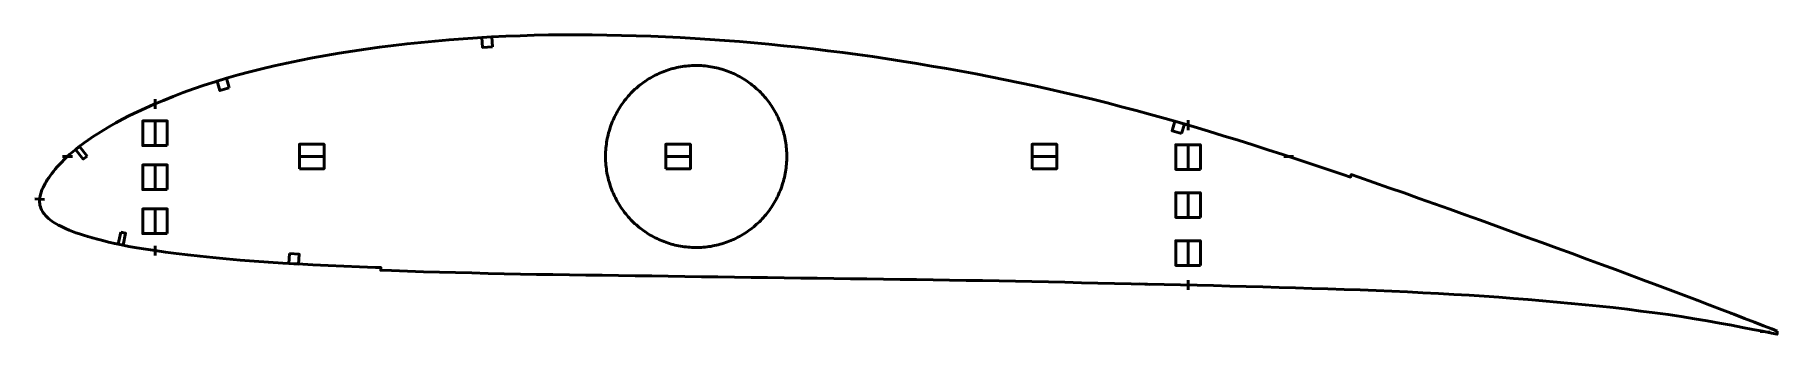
# Model space of a CAD drawing. Header units: metres. Extents: x -3 to 706, y 28 to 150.
import ezdxf

# ---------------------------------------------------------------- set-up
doc = ezdxf.new("R2010")
doc.units = ezdxf.units.M
doc.layers.add('Layer', color=1, linetype='Continuous', lineweight=50)

msp = doc.modelspace()

# ---------------------------------------------------------------- linework, layer by layer
at = {"layer": 'Layer'}
for p, q in [((266.25, 137.06), (266.25, 137.56)), ((46.25, 119.41), (46.25, 123.41)), ((46.25, 114.97), (46.25, 103.97)), ((466.25, 110.78), (466.25, 114.78)), ((12.65, 100), (8.65, 100)), ((115.46, 100), (104.46, 100)), ((229.41, 100), (228.91, 100)), ((264.41, 100), (253.41, 100)), ((303.09, 100), (303.59, 100)), ((413.36, 100), (402.36, 100)), ((466.25, 105.26), (466.25, 94.26)), ((505.17, 100), (509.17, 100)), ((46.25, 97.05), (46.25, 86.05)), ((466.25, 85.72), (466.25, 74.72)), ((1.38, 82.48), (-2.61, 82.79)), ((46.25, 79.14), (46.25, 68.14)), ((466.25, 66.18), (466.25, 55.18)), ((46.25, 63.69), (46.25, 59.69)), ((266.25, 62.94), (266.25, 62.44)), ((631.21, 57.22), (631.03, 56.75)), ((466.25, 49.66), (466.25, 45.66)), ((446.58, 48.22), (450.57, 47.92)), ((668.69, 43.21), (668.5, 42.75)), ((626.69, 40.22), (626.62, 39.73)), ((687.37, 36.07), (687.18, 35.61)), ((666.43, 35.38), (666.34, 34.89)), ((686.13, 31.99), (686.05, 31.49)), ((698.91, 28.81), (702.9, 28.5))]:
    msp.add_line(p, q, dxfattribs=at)
for points in [[(705.71, 28.92), (703.6, 29.78), (700.2, 31.1), (696.52, 32.56), (692.5, 34.12), (688.12, 35.79), (683.41, 37.59), (678.42, 39.5), (673.2, 41.49), (667.83, 43.54), (662.41, 45.59), (656.94, 47.61), (651.39, 49.7), (645.79, 51.83), (640.08, 53.95), (634.28, 56.1), (628.39, 58.25), (622.38, 60.46), (616.27, 62.69), (610.1, 64.95), (603.88, 67.22), (597.64, 69.49), (591.4, 71.77), (585.16, 74.03), (578.93, 76.28), (572.69, 78.52), (566.47, 80.75), (560.27, 82.96), (554.1, 85.15), (547.94, 87.31), (541.79, 89.45), (535.64, 91.57), (532.61, 92.61), (532.27, 91.61), (529.18, 92.67), (523.08, 94.74), (516.98, 96.77), (510.88, 98.79), (504.79, 100.78), (498.69, 102.75), (492.61, 104.69), (486.57, 106.6), (480.58, 108.47), (474.62, 110.29), (468.69, 112.07), (462.78, 113.8), (456.88, 115.49), (450.98, 117.13), (445.1, 118.73), (439.22, 120.29), (433.34, 121.81), (427.46, 123.28), (421.57, 124.71), (415.67, 126.1), (409.75, 127.45), (403.82, 128.76), (397.89, 130.03), (391.94, 131.26), (385.99, 132.45), (380.02, 133.6), (374.02, 134.72), (368.01, 135.8), (361.99, 136.84), (355.97, 137.85), (349.94, 138.82), (343.91, 139.75), (337.89, 140.65), (331.87, 141.5), (325.86, 142.31), (319.84, 143.07), (313.84, 143.8), (307.83, 144.48), (301.83, 145.12), (295.83, 145.72), (289.83, 146.28), (283.83, 146.79), (277.83, 147.25), (271.82, 147.68), (265.81, 148.06), (259.81, 148.4), (253.81, 148.69), (247.81, 148.94), (241.83, 149.15), (235.85, 149.32), (229.88, 149.44), (223.93, 149.51), (218.01, 149.55), (212.12, 149.53), (206.27, 149.47), (200.45, 149.36), (194.66, 149.18), (188.86, 148.95), (183.08, 148.66), (177.31, 148.33), (171.55, 147.94), (165.81, 147.5), (160.1, 147.01), (154.41, 146.47), (148.76, 145.87), (143.14, 145.22), (137.56, 144.52), (132.02, 143.76), (126.53, 142.94), (121.08, 142.07), (115.68, 141.13), (110.31, 140.14), (105.01, 139.11), (99.81, 138.04), (94.71, 136.92), (89.72, 135.74), (84.83, 134.51), (80.03, 133.21), (75.34, 131.86), (70.75, 130.46), (66.27, 129.01), (61.91, 127.52), (57.69, 125.99), (53.62, 124.43), (49.7, 122.86), (45.96, 121.29), (42.42, 119.73), (39.08, 118.18), (35.94, 116.65), (33, 115.14), (30.25, 113.65), (27.69, 112.2), (25.31, 110.79), (23.1, 109.42), (21.05, 108.09), (19.17, 106.8), (17.42, 105.55), (15.81, 104.34), (14.31, 103.15), (12.92, 102), (11.64, 100.89), (10.44, 99.81), (9.34, 98.76), (8.32, 97.75), (7.37, 96.76), (6.5, 95.8), (5.69, 94.86), (4.93, 93.95), (4.24, 93.06), (3.61, 92.2), (3.01, 91.34), (2.46, 90.51), (1.96, 89.72), (1.52, 88.95), (1.12, 88.16), (0.75, 87.39), (0.42, 86.68), (0.15, 85.99), (-0.08, 85.28), (-0.27, 84.58), (-0.42, 83.9), (-0.54, 83.25), (-0.62, 82.59), (-0.66, 82), (-0.67, 81.39), (-0.62, 80.79), (-0.52, 80.18), (-0.36, 79.56), (-0.15, 78.94), (0.12, 78.32), (0.44, 77.71), (0.82, 77.11), (1.26, 76.52), (1.77, 75.93), (2.34, 75.35), (2.95, 74.77), (3.63, 74.22), (4.36, 73.67), (5.16, 73.14), (6.02, 72.61), (6.95, 72.1), (7.96, 71.58), (9.03, 71.07), (10.18, 70.56), (11.4, 70.04), (12.71, 69.52), (14.11, 68.99), (15.6, 68.46), (17.2, 67.93), (18.93, 67.4), (20.79, 66.86), (22.81, 66.31), (24.99, 65.74), (27.34, 65.17), (29.89, 64.58), (32.65, 64), (35.65, 63.42), (38.92, 62.85), (42.47, 62.27), (46.32, 61.68), (50.45, 61.09), (54.87, 60.51), (59.57, 59.95), (64.55, 59.41), (69.79, 58.88), (75.23, 58.36), (80.83, 57.86), (86.54, 57.4), (92.35, 56.97), (98.27, 56.59), (104.31, 56.25), (110.47, 55.93), (116.71, 55.63), (123.04, 55.35), (129.45, 55.1), (135.92, 54.84), (138.09, 54.76), (138.05, 53.71), (142.38, 53.55), (148.89, 53.32), (155.4, 53.11), (161.92, 52.92), (168.47, 52.74), (175.05, 52.58), (181.65, 52.42), (188.24, 52.27), (194.82, 52.14), (201.41, 52.03), (208.04, 51.93), (214.7, 51.84), (221.37, 51.74), (228.05, 51.63), (234.75, 51.54), (241.46, 51.44), (248.19, 51.36), (254.92, 51.26), (261.65, 51.17), (268.39, 51.07), (275.12, 50.97), (281.85, 50.88), (288.58, 50.79), (295.31, 50.7), (302.04, 50.61), (308.78, 50.52), (315.51, 50.42), (322.25, 50.32), (328.98, 50.23), (335.71, 50.15), (342.44, 50.06), (349.16, 49.97), (355.88, 49.88), (362.59, 49.78), (369.3, 49.68), (376, 49.57), (382.7, 49.46), (389.4, 49.34), (396.08, 49.21), (402.77, 49.07), (409.47, 48.93), (416.18, 48.78), (422.9, 48.63), (429.62, 48.48), (436.34, 48.34), (443.06, 48.2), (449.77, 48.04), (456.48, 47.89), (463.2, 47.73), (469.9, 47.57), (476.59, 47.42), (483.27, 47.26), (489.93, 47.08), (496.59, 46.9), (503.26, 46.71), (509.92, 46.52), (516.55, 46.33), (523.14, 46.13), (529.67, 45.91), (536.18, 45.67), (542.66, 45.43), (549.07, 45.17), (555.42, 44.89), (561.73, 44.57), (568.03, 44.22), (574.3, 43.86), (580.52, 43.5), (586.62, 43.14), (592.6, 42.72), (598.56, 42.24), (604.52, 41.75), (610.41, 41.28), (616.23, 40.76), (622.02, 40.19), (627.79, 39.61), (633.5, 39.07), (639.13, 38.49), (644.73, 37.82), (650.37, 37.1), (655.97, 36.38), (661.43, 35.65), (666.78, 34.82), (672.09, 33.94), (677.3, 33.04), (682.34, 32.17), (687.13, 31.3), (691.66, 30.44), (695.92, 29.63), (699.87, 28.86), (703.51, 28.14), (705.75, 27.66)], [(303.09, 100), (303.08, 100.78), (303.06, 101.56), (303.02, 102.33), (302.96, 103.11), (302.89, 103.89), (302.8, 104.66), (302.69, 105.43), (302.57, 106.2), (302.43, 106.97), (302.28, 107.73), (302.11, 108.49), (301.92, 109.25), (301.72, 110), (301.51, 110.75), (301.27, 111.49), (301.03, 112.23), (300.76, 112.96), (300.49, 113.69), (300.19, 114.41), (299.88, 115.12), (299.56, 115.83), (299.22, 116.53), (298.87, 117.22), (298.5, 117.91), (298.12, 118.58), (297.73, 119.25), (297.32, 119.92), (296.89, 120.57), (296.46, 121.21), (296.01, 121.84), (295.55, 122.47), (295.07, 123.08), (294.58, 123.69), (294.08, 124.28), (293.57, 124.86), (293.04, 125.44), (292.5, 126), (291.95, 126.55), (291.39, 127.08), (290.82, 127.61), (290.24, 128.12), (289.65, 128.62), (289.05, 129.11), (288.43, 129.59), (287.81, 130.05), (287.18, 130.5), (286.54, 130.93), (285.88, 131.35), (285.23, 131.76), (284.56, 132.16), (283.88, 132.54), (283.2, 132.9), (282.51, 133.25), (281.81, 133.59), (281.1, 133.91), (280.39, 134.22), (279.67, 134.51), (278.95, 134.79), (278.22, 135.05), (277.49, 135.29), (276.75, 135.52), (276, 135.73), (275.25, 135.93), (274.5, 136.12), (273.75, 136.28), (272.99, 136.43), (272.22, 136.57), (271.46, 136.68), (270.69, 136.79), (269.92, 136.87), (269.15, 136.94), (268.38, 137), (267.6, 137.03), (266.83, 137.05), (266.06, 137.06), (265.28, 137.04), (264.51, 137.02), (263.74, 136.97), (262.96, 136.91), (262.19, 136.83), (261.43, 136.74), (260.66, 136.63), (259.9, 136.5), (259.13, 136.36), (258.38, 136.2), (257.62, 136.03), (256.87, 135.84), (256.12, 135.63), (255.38, 135.41), (254.65, 135.17), (253.91, 134.92), (253.19, 134.65), (252.47, 134.37), (251.75, 134.07), (251.04, 133.75), (250.34, 133.42), (249.65, 133.08), (248.96, 132.72), (248.28, 132.35), (247.61, 131.96), (246.94, 131.56), (246.29, 131.15), (245.64, 130.72), (245.01, 130.27), (244.38, 129.82), (243.76, 129.35), (243.15, 128.87), (242.55, 128.37), (241.97, 127.87), (241.39, 127.35), (240.82, 126.82), (240.27, 126.27), (239.73, 125.72), (239.19, 125.15), (238.68, 124.57), (238.17, 123.99), (237.67, 123.39), (237.19, 122.78), (236.72, 122.16), (236.27, 121.53), (235.82, 120.89), (235.39, 120.24), (234.98, 119.59), (234.57, 118.92), (234.19, 118.25), (233.81, 117.57), (233.45, 116.88), (233.11, 116.18), (232.78, 115.47), (232.46, 114.76), (232.16, 114.05), (231.87, 113.32), (231.6, 112.59), (231.35, 111.86), (231.11, 111.12), (230.88, 110.37), (230.67, 109.62), (230.48, 108.87), (230.3, 108.11), (230.14, 107.35), (230, 106.58), (229.87, 105.82), (229.75, 105.05), (229.66, 104.27), (229.58, 103.5), (229.51, 102.72), (229.46, 101.95), (229.43, 101.17), (229.41, 100.39), (229.41, 99.61), (229.43, 98.83), (229.46, 98.05), (229.51, 97.28), (229.58, 96.5), (229.66, 95.73), (229.75, 94.95), (229.87, 94.18), (230, 93.42), (230.14, 92.65), (230.3, 91.89), (230.48, 91.13), (230.67, 90.38), (230.88, 89.63), (231.11, 88.88), (231.35, 88.14), (231.6, 87.41), (231.87, 86.68), (232.16, 85.95), (232.46, 85.24), (232.78, 84.53), (233.11, 83.82), (233.45, 83.12), (233.81, 82.43), (234.19, 81.75), (234.57, 81.08), (234.98, 80.41), (235.39, 79.76), (235.82, 79.11), (236.27, 78.47), (236.72, 77.84), (237.19, 77.22), (237.67, 76.61), (238.17, 76.01), (238.68, 75.43), (239.19, 74.85), (239.73, 74.28), (240.27, 73.73), (240.82, 73.18), (241.39, 72.65), (241.97, 72.13), (242.55, 71.63), (243.15, 71.13), (243.76, 70.65), (244.38, 70.18), (245.01, 69.73), (245.64, 69.28), (246.29, 68.85), (246.94, 68.44), (247.61, 68.04), (248.28, 67.65), (248.96, 67.28), (249.65, 66.92), (250.34, 66.58), (251.04, 66.25), (251.75, 65.93), (252.47, 65.63), (253.19, 65.35), (253.91, 65.08), (254.65, 64.83), (255.38, 64.59), (256.12, 64.37), (256.87, 64.16), (257.62, 63.97), (258.38, 63.8), (259.13, 63.64), (259.9, 63.5), (260.66, 63.37), (261.43, 63.26), (262.19, 63.17), (262.96, 63.09), (263.74, 63.03), (264.51, 62.98), (265.28, 62.96), (266.06, 62.94), (266.83, 62.95), (267.6, 62.97), (268.38, 63), (269.15, 63.06), (269.92, 63.13), (270.69, 63.21), (271.46, 63.32), (272.22, 63.43), (272.99, 63.57), (273.75, 63.72), (274.5, 63.88), (275.25, 64.07), (276, 64.27), (276.75, 64.48), (277.49, 64.71), (278.22, 64.95), (278.95, 65.21), (279.67, 65.49), (280.39, 65.78), (281.1, 66.09), (281.81, 66.41), (282.51, 66.75), (283.2, 67.1), (283.88, 67.46), (284.56, 67.84), (285.23, 68.24), (285.88, 68.65), (286.54, 69.07), (287.18, 69.5), (287.81, 69.95), (288.43, 70.41), (289.05, 70.89), (289.65, 71.38), (290.24, 71.88), (290.82, 72.39), (291.39, 72.92), (291.95, 73.45), (292.5, 74), (293.04, 74.56), (293.57, 75.14), (294.08, 75.72), (294.58, 76.31), (295.07, 76.92), (295.55, 77.53), (296.01, 78.16), (296.46, 78.79), (296.89, 79.43), (297.32, 80.08), (297.73, 80.75), (298.12, 81.42), (298.5, 82.09), (298.87, 82.78), (299.22, 83.47), (299.56, 84.17), (299.88, 84.88), (300.19, 85.59), (300.49, 86.31), (300.76, 87.04), (301.03, 87.77), (301.27, 88.51), (301.51, 89.25), (301.72, 90), (301.92, 90.75), (302.11, 91.51), (302.28, 92.27), (302.43, 93.03), (302.57, 93.8), (302.69, 94.57), (302.8, 95.34), (302.89, 96.11), (302.96, 96.89), (303.02, 97.67), (303.06, 98.44), (303.08, 99.22), (303.09, 100)]]:
    msp.add_lwpolyline(points, close=True, dxfattribs=at)
for points in [[(183.4, 144.68), (179.41, 144.44), (179.18, 148.44), (183.17, 148.67), (183.4, 144.68)], [(76.46, 128.02), (72.63, 126.85), (71.46, 130.68), (75.29, 131.85), (76.46, 128.02)], [(51.25, 104.47), (41.25, 104.47), (41.25, 114.47), (51.25, 114.47), (51.25, 104.47)], [(463.62, 109.38), (459.78, 110.51), (460.91, 114.35), (464.75, 113.22), (463.62, 109.38)], [(18.63, 100.2), (17.07, 98.96), (13.96, 102.87), (15.53, 104.12), (18.63, 100.2)], [(104.96, 95), (104.96, 105), (114.96, 105), (114.96, 95), (104.96, 95)], [(253.91, 95), (253.91, 105), (263.91, 105), (263.91, 95), (253.91, 95)], [(402.86, 95), (402.86, 105), (412.86, 105), (412.86, 95), (402.86, 95)], [(471.25, 94.76), (461.25, 94.76), (461.25, 104.76), (471.25, 104.76), (471.25, 94.76)], [(51.25, 86.55), (41.25, 86.55), (41.25, 96.55), (51.25, 96.55), (51.25, 86.55)], [(471.25, 75.22), (461.25, 75.22), (461.25, 85.22), (471.25, 85.22), (471.25, 75.22)], [(51.25, 68.64), (41.25, 68.64), (41.25, 78.64), (51.25, 78.64), (51.25, 68.64)], [(32.3, 69.19), (34.26, 68.77), (33.23, 63.88), (31.27, 64.29), (32.3, 69.19)], [(471.25, 55.68), (461.25, 55.68), (461.25, 65.68), (471.25, 65.68), (471.25, 55.68)], [(100.87, 60.45), (104.86, 60.22), (104.64, 56.23), (100.64, 56.46), (100.87, 60.45)]]:
    msp.add_lwpolyline(points, dxfattribs=at)

doc.saveas('drawing.dxf')
